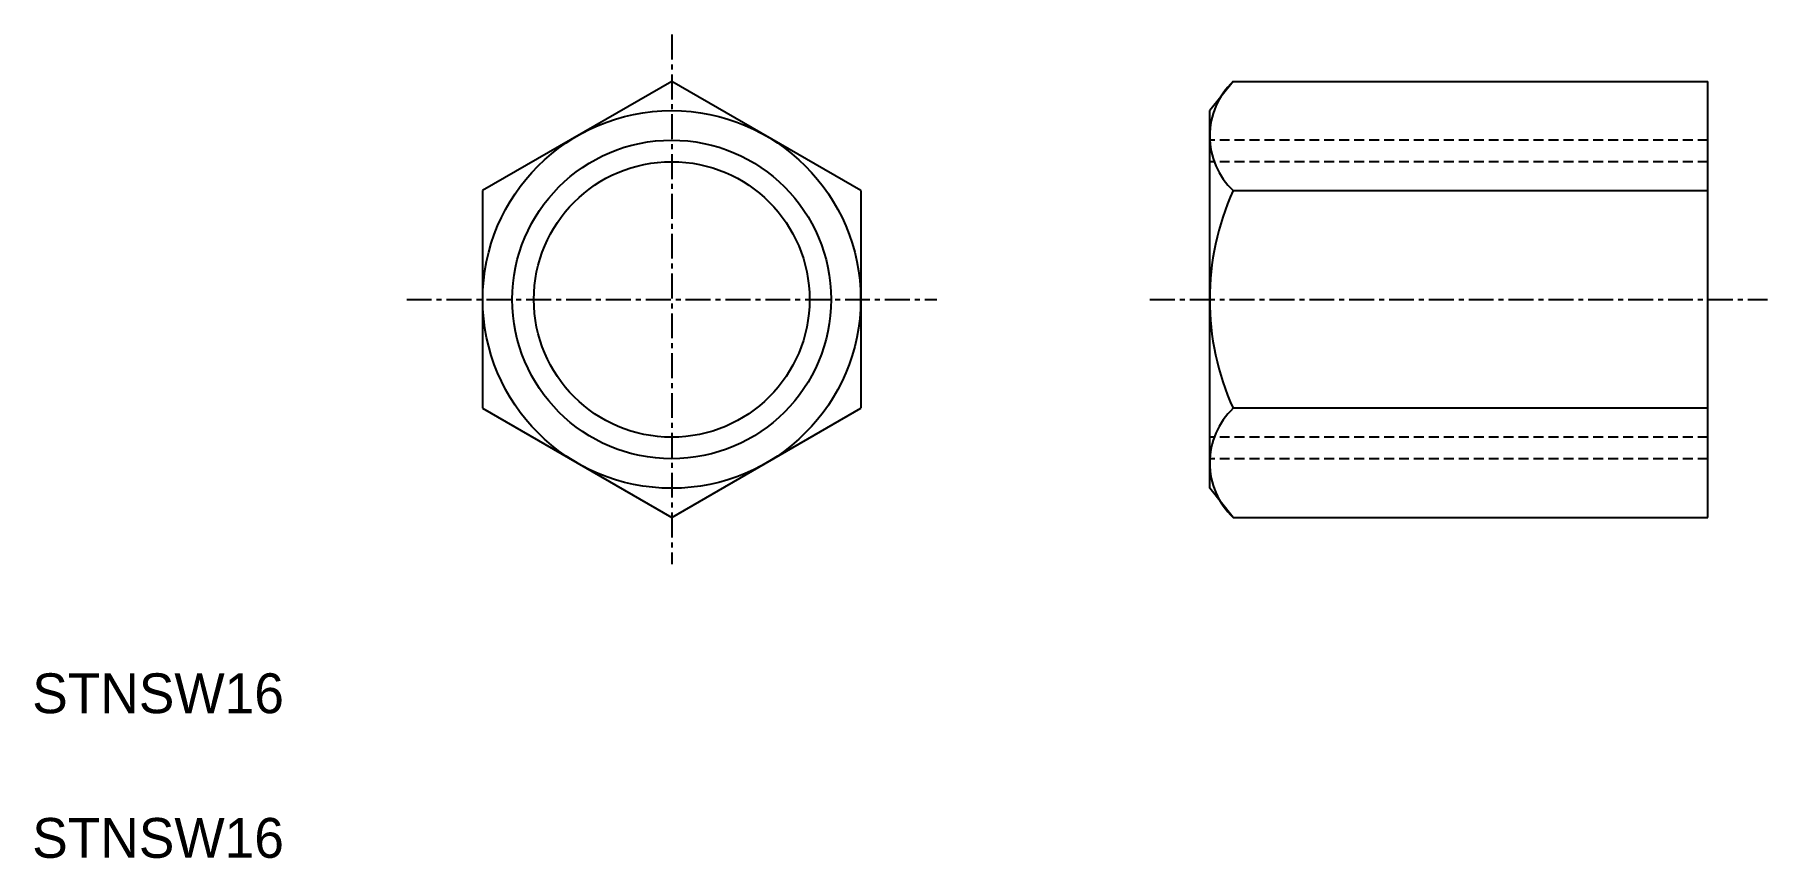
# Model space of a CAD drawing. Extents: x 90.9 to 177.9, y 108.1 to 149.5.
import ezdxf

# ---------------------------------------------------------------- set-up
doc = ezdxf.new("R2010")
doc.units = 0
doc.linetypes.add('CENTER', pattern=[2, 1.25, -0.25, 0.25, -0.25])
doc.linetypes.add('DASHED', pattern=[0.75, 0.5, -0.25])
doc.layers.get('0').update_dxf_attribs({"linetype": 'CONTINUOUS'})
doc.layers.add('CENTER', color=1, linetype='CENTER')

msp = doc.modelspace()

# ---------------------------------------------------------------- linework, layer by layer
at = {"color": 7, "linetype": 'CONTINUOUS'}
for p, q in [((122.891, 147.11), (113.391, 141.625)), ((132.391, 141.625), (122.891, 147.11)), ((151.064, 147.11), (149.891, 145.643)), ((151.064, 147.11), (174.891, 147.11)), ((174.891, 125.21), (174.891, 147.11)), ((149.891, 126.677), (149.891, 145.643)), ((113.391, 141.625), (113.391, 130.695)), ((132.391, 141.625), (132.391, 130.695)), ((151.064, 141.625), (174.891, 141.625)), ((113.391, 130.695), (122.891, 125.21)), ((122.891, 125.21), (132.391, 130.695)), ((174.891, 130.695), (151.064, 130.695)), ((151.064, 125.21), (149.891, 126.677)), ((151.064, 125.21), (174.891, 125.21))]:
    msp.add_line(p, q, dxfattribs=at)
at = {"color": 3, "linetype": 'DASHED'}
for p, q in [((174.891, 144.16), (149.891, 144.16)), ((174.891, 143.077), (149.891, 143.077)), ((174.891, 129.242), (149.891, 129.242)), ((174.891, 128.16), (149.891, 128.16))]:
    msp.add_line(p, q, dxfattribs=at)
at = {"color": 7, "linetype": 'CONTINUOUS'}
for radius in [9.483, 6.918]:
    msp.add_circle((122.891, 136.16), radius, dxfattribs=at)
at = {"color": 3, "linetype": 'CONTINUOUS'}
msp.add_circle((122.891, 136.16), 8, dxfattribs=at)
for centre, radius, start, end in [((153.684, 144.367), 3.793, 133.69064, 226.30936), ((163.211, 136.16), 13.32, 155.77591, 204.22409), ((153.684, 127.952), 3.793, 133.69064, 226.30936)]:
    msp.add_arc(centre, radius, start, end)
at = {"layer": 'CENTER', "color": 1, "linetype": 'CENTER'}
for p, q in [((122.891, 149.459), (122.891, 122.86)), ((109.592, 136.16), (136.191, 136.16)), ((146.891, 136.16), (177.876, 136.16))]:
    msp.add_line(p, q, dxfattribs=at)

# ---------------------------------------------------------------- texts
at = {"color": 7, "linetype": 'CONTINUOUS'}
for p in [(90.8, 115.384), (90.8, 108.121)]:
    msp.add_text('STNSW16', height=2, dxfattribs=at).set_placement(p)

doc.saveas('drawing.dxf')
